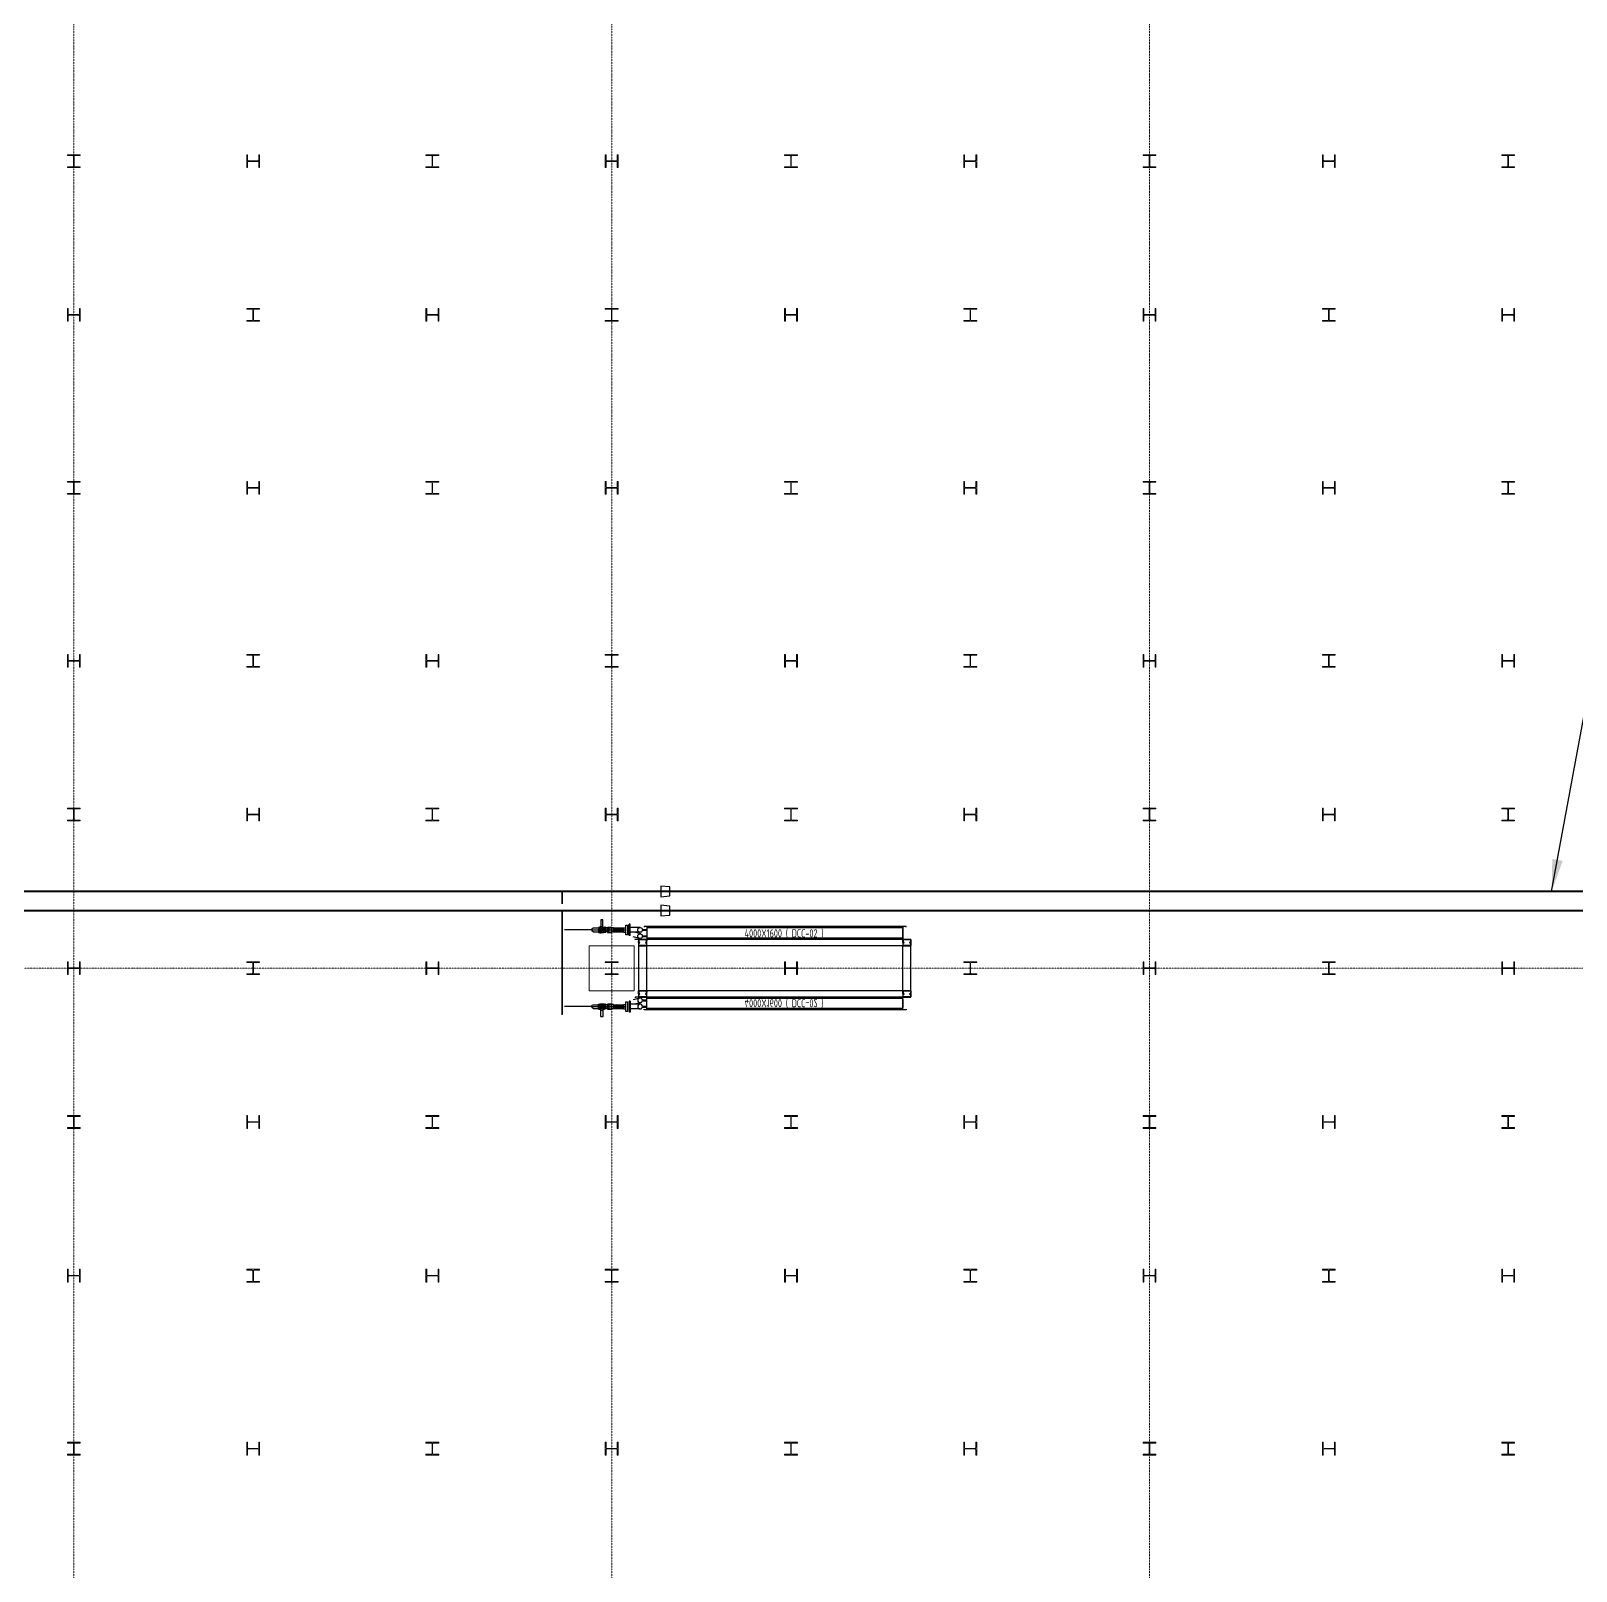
# Model space of a CAD drawing. Extents: x -32000 to 363140, y -29000 to 144266.
# Drawn here: x 42530 to 66661, y 50589 to 74632 of the extents above; entities that cross this region are included whole.
import ezdxf
from ezdxf.enums import TextEntityAlignment as Align

# ---------------------------------------------------------------- set-up
doc = ezdxf.new("R2010")
doc.units = 0
doc.header["$LTSCALE"] = 10
doc.linetypes.add('H12PL25$0$JJP_三點線', pattern=[0.9, 0.3, -0.15, 0, -0.15, 0, -0.15, 0, -0.15])
for name, color, linetype in [('H12PL25$0$S-COL', 252, 'Continuous'), ('H12PL25$0$S-GRID', 252, 'Continuous'), ('XFM1P20-200k$0$$0$M-PIPE-TEXT-ARROR', 91, 'Continuous'), ('XFM1P20-200k$0$M-PIPE-CHWR20', 110, 'Continuous'), ('XFM1P20-200k$0$M-PIPE-CHWS12', 130, 'Continuous'), ('XFM1Q20-200k$0$12P7-M-SUP-DCC-L1', 7, 'Continuous'), ('XFM1Q20-200k$0$C-CDCC', 22, 'Continuous')]:
    doc.layers.add(name, color=color, linetype=linetype)
doc.styles.add('XFM1P20-200k$0$$0$aa-txt', font='isocp.shx', dxfattribs={"bigfont": 'chineset.shx'})
doc.styles.add('XFM1Q20-200k$0$aa-txt', font='isocp.shx', dxfattribs={"bigfont": 'chineset.shx'})
doc.dimstyles.new('XFM1P20-200k$0$$0$adim-200', dxfattribs={"dimscale": 200, "dimtxt": 0.3, "dimasz": 2.5, "dimexe": 0.1, "dimexo": 0.5, "dimgap": 0.15, "dimtad": 0, "dimdec": 4, "dimzin": 3, "dimdsep": 46, "dimtxsty": 'XFM1P20-200k$0$$0$aa-txt', "dimcen": 2.5, "dimclrd": 256, "dimclre": 256, "dimclrt": 256, "dimadec": 0, "dimazin": 0, "dimtfac": 1, "dimtdec": 4, "dimtmove": 0, "dimatfit": 3, "dimfxl": 1, "dimtolj": 1, "dimtzin": 0, "dimarcsym": 0})

# ---------------------------------------------------------------- blocks, each defined once
blk = doc.blocks.new('H12PL25')
at = {"layer": 'H12PL25$0$S-COL', "lineweight": 0, "flags": 128}
for points in [[(43300, 72500), (43300, 72512), (43217, 72512, -0.41421356), (43204, 72525), (43204, 72675, -0.41421356), (43217, 72688), (43300, 72688), (43300, 72700), (43100, 72700), (43100, 72688), (43183, 72688, -0.41421356), (43196, 72675), (43196, 72525, -0.41421356), (43183, 72512), (43100, 72512), (43100, 72500)], [(46100, 72700), (46088, 72700), (46088, 72617, -0.41421356), (46075, 72604), (45925, 72604, -0.41421356), (45912, 72617), (45912, 72700), (45900, 72700), (45900, 72500), (45912, 72500), (45912, 72583, -0.41421356), (45925, 72596), (46075, 72596, -0.41421356), (46088, 72583), (46088, 72500), (46100, 72500)], [(48900, 72500), (48900, 72512), (48817, 72512, -0.41421356), (48804, 72525), (48804, 72675, -0.41421356), (48817, 72688), (48900, 72688), (48900, 72700), (48700, 72700), (48700, 72688), (48783, 72688, -0.41421356), (48796, 72675), (48796, 72525, -0.41421356), (48783, 72512), (48700, 72512), (48700, 72500)], [(51700, 72700), (51688, 72700), (51688, 72617, -0.41421356), (51675, 72604), (51525, 72604, -0.41421356), (51512, 72617), (51512, 72700), (51500, 72700), (51500, 72500), (51512, 72500), (51512, 72583, -0.41421356), (51525, 72596), (51675, 72596, -0.41421356), (51688, 72583), (51688, 72500), (51700, 72500)], [(54500, 72500), (54500, 72512), (54417, 72512, -0.41421356), (54404, 72525), (54404, 72675, -0.41421356), (54417, 72688), (54500, 72688), (54500, 72700), (54300, 72700), (54300, 72688), (54383, 72688, -0.41421356), (54396, 72675), (54396, 72525, -0.41421356), (54383, 72512), (54300, 72512), (54300, 72500)], [(57300, 72700), (57288, 72700), (57288, 72617, -0.41421356), (57275, 72604), (57125, 72604, -0.41421356), (57112, 72617), (57112, 72700), (57100, 72700), (57100, 72500), (57112, 72500), (57112, 72583, -0.41421356), (57125, 72596), (57275, 72596, -0.41421356), (57288, 72583), (57288, 72500), (57300, 72500)], [(60100, 72500), (60100, 72512), (60017, 72512, -0.41421356), (60004, 72525), (60004, 72675, -0.41421356), (60017, 72688), (60100, 72688), (60100, 72700), (59900, 72700), (59900, 72688), (59983, 72688, -0.41421356), (59996, 72675), (59996, 72525, -0.41421356), (59983, 72512), (59900, 72512), (59900, 72500)], [(62900, 72700), (62888, 72700), (62888, 72617, -0.41421356), (62875, 72604), (62725, 72604, -0.41421356), (62712, 72617), (62712, 72700), (62700, 72700), (62700, 72500), (62712, 72500), (62712, 72583, -0.41421356), (62725, 72596), (62875, 72596, -0.41421356), (62888, 72583), (62888, 72500), (62900, 72500)], [(65700, 72500), (65700, 72512), (65617, 72512, -0.41421356), (65604, 72525), (65604, 72675, -0.41421356), (65617, 72688), (65700, 72688), (65700, 72700), (65500, 72700), (65500, 72688), (65583, 72688, -0.41421356), (65596, 72675), (65596, 72525, -0.41421356), (65583, 72512), (65500, 72512), (65500, 72500)], [(43300, 70300), (43288, 70300), (43288, 70217, -0.41421356), (43275, 70204), (43125, 70204, -0.41421356), (43112, 70217), (43112, 70300), (43100, 70300), (43100, 70100), (43112, 70100), (43112, 70183, -0.41421356), (43125, 70196), (43275, 70196, -0.41421356), (43288, 70183), (43288, 70100), (43300, 70100)], [(46100, 70100), (46100, 70112), (46017, 70112, -0.41421356), (46004, 70125), (46004, 70275, -0.41421356), (46017, 70288), (46100, 70288), (46100, 70300), (45900, 70300), (45900, 70288), (45983, 70288, -0.41421356), (45996, 70275), (45996, 70125, -0.41421356), (45983, 70112), (45900, 70112), (45900, 70100)], [(48900, 70300), (48888, 70300), (48888, 70217, -0.41421356), (48875, 70204), (48725, 70204, -0.41421356), (48712, 70217), (48712, 70300), (48700, 70300), (48700, 70100), (48712, 70100), (48712, 70183, -0.41421356), (48725, 70196), (48875, 70196, -0.41421356), (48888, 70183), (48888, 70100), (48900, 70100)], [(51700, 70100), (51700, 70112), (51617, 70112, -0.41421356), (51604, 70125), (51604, 70275, -0.41421356), (51617, 70288), (51700, 70288), (51700, 70300), (51500, 70300), (51500, 70288), (51583, 70288, -0.41421356), (51596, 70275), (51596, 70125, -0.41421356), (51583, 70112), (51500, 70112), (51500, 70100)], [(54500, 70300), (54488, 70300), (54488, 70217, -0.41421356), (54475, 70204), (54325, 70204, -0.41421356), (54312, 70217), (54312, 70300), (54300, 70300), (54300, 70100), (54312, 70100), (54312, 70183, -0.41421356), (54325, 70196), (54475, 70196, -0.41421356), (54488, 70183), (54488, 70100), (54500, 70100)], [(57300, 70100), (57300, 70112), (57217, 70112, -0.41421356), (57204, 70125), (57204, 70275, -0.41421356), (57217, 70288), (57300, 70288), (57300, 70300), (57100, 70300), (57100, 70288), (57183, 70288, -0.41421356), (57196, 70275), (57196, 70125, -0.41421356), (57183, 70112), (57100, 70112), (57100, 70100)], [(60100, 70300), (60088, 70300), (60088, 70217, -0.41421356), (60075, 70204), (59925, 70204, -0.41421356), (59912, 70217), (59912, 70300), (59900, 70300), (59900, 70100), (59912, 70100), (59912, 70183, -0.41421356), (59925, 70196), (60075, 70196, -0.41421356), (60088, 70183), (60088, 70100), (60100, 70100)], [(62900, 70100), (62900, 70112), (62817, 70112, -0.41421356), (62804, 70125), (62804, 70275, -0.41421356), (62817, 70288), (62900, 70288), (62900, 70300), (62700, 70300), (62700, 70288), (62783, 70288, -0.41421356), (62796, 70275), (62796, 70125, -0.41421356), (62783, 70112), (62700, 70112), (62700, 70100)], [(65700, 70300), (65688, 70300), (65688, 70217, -0.41421356), (65675, 70204), (65525, 70204, -0.41421356), (65512, 70217), (65512, 70300), (65500, 70300), (65500, 70100), (65512, 70100), (65512, 70183, -0.41421356), (65525, 70196), (65675, 70196, -0.41421356), (65688, 70183), (65688, 70100), (65700, 70100)], [(43300, 67400), (43300, 67412), (43217, 67412, -0.41421356), (43204, 67425), (43204, 67575, -0.41421356), (43217, 67588), (43300, 67588), (43300, 67600), (43100, 67600), (43100, 67588), (43183, 67588, -0.41421356), (43196, 67575), (43196, 67425, -0.41421356), (43183, 67412), (43100, 67412), (43100, 67400)], [(46100, 67600), (46088, 67600), (46088, 67517, -0.41421356), (46075, 67504), (45925, 67504, -0.41421356), (45912, 67517), (45912, 67600), (45900, 67600), (45900, 67400), (45912, 67400), (45912, 67483, -0.41421356), (45925, 67496), (46075, 67496, -0.41421356), (46088, 67483), (46088, 67400), (46100, 67400)], [(48900, 67400), (48900, 67412), (48817, 67412, -0.41421356), (48804, 67425), (48804, 67575, -0.41421356), (48817, 67588), (48900, 67588), (48900, 67600), (48700, 67600), (48700, 67588), (48783, 67588, -0.41421356), (48796, 67575), (48796, 67425, -0.41421356), (48783, 67412), (48700, 67412), (48700, 67400)], [(51700, 67600), (51688, 67600), (51688, 67517, -0.41421356), (51675, 67504), (51525, 67504, -0.41421356), (51512, 67517), (51512, 67600), (51500, 67600), (51500, 67400), (51512, 67400), (51512, 67483, -0.41421356), (51525, 67496), (51675, 67496, -0.41421356), (51688, 67483), (51688, 67400), (51700, 67400)], [(54500, 67400), (54500, 67412), (54417, 67412, -0.41421356), (54404, 67425), (54404, 67575, -0.41421356), (54417, 67588), (54500, 67588), (54500, 67600), (54300, 67600), (54300, 67588), (54383, 67588, -0.41421356), (54396, 67575), (54396, 67425, -0.41421356), (54383, 67412), (54300, 67412), (54300, 67400)], [(57300, 67600), (57288, 67600), (57288, 67517, -0.41421356), (57275, 67504), (57125, 67504, -0.41421356), (57112, 67517), (57112, 67600), (57100, 67600), (57100, 67400), (57112, 67400), (57112, 67483, -0.41421356), (57125, 67496), (57275, 67496, -0.41421356), (57288, 67483), (57288, 67400), (57300, 67400)], [(60100, 67400), (60100, 67412), (60017, 67412, -0.41421356), (60004, 67425), (60004, 67575, -0.41421356), (60017, 67588), (60100, 67588), (60100, 67600), (59900, 67600), (59900, 67588), (59983, 67588, -0.41421356), (59996, 67575), (59996, 67425, -0.41421356), (59983, 67412), (59900, 67412), (59900, 67400)], [(62900, 67600), (62888, 67600), (62888, 67517, -0.41421356), (62875, 67504), (62725, 67504, -0.41421356), (62712, 67517), (62712, 67600), (62700, 67600), (62700, 67400), (62712, 67400), (62712, 67483, -0.41421356), (62725, 67496), (62875, 67496, -0.41421356), (62888, 67483), (62888, 67400), (62900, 67400)], [(65700, 67400), (65700, 67412), (65617, 67412, -0.41421356), (65604, 67425), (65604, 67575, -0.41421356), (65617, 67588), (65700, 67588), (65700, 67600), (65500, 67600), (65500, 67588), (65583, 67588, -0.41421356), (65596, 67575), (65596, 67425, -0.41421356), (65583, 67412), (65500, 67412), (65500, 67400)], [(43300, 64900), (43288, 64900), (43288, 64817, -0.41421356), (43275, 64804), (43125, 64804, -0.41421356), (43112, 64817), (43112, 64900), (43100, 64900), (43100, 64700), (43112, 64700), (43112, 64783, -0.41421356), (43125, 64796), (43275, 64796, -0.41421356), (43288, 64783), (43288, 64700), (43300, 64700)], [(46100, 64700), (46100, 64712), (46017, 64712, -0.41421356), (46004, 64725), (46004, 64875, -0.41421356), (46017, 64888), (46100, 64888), (46100, 64900), (45900, 64900), (45900, 64888), (45983, 64888, -0.41421356), (45996, 64875), (45996, 64725, -0.41421356), (45983, 64712), (45900, 64712), (45900, 64700)], [(48900, 64900), (48888, 64900), (48888, 64817, -0.41421356), (48875, 64804), (48725, 64804, -0.41421356), (48712, 64817), (48712, 64900), (48700, 64900), (48700, 64700), (48712, 64700), (48712, 64783, -0.41421356), (48725, 64796), (48875, 64796, -0.41421356), (48888, 64783), (48888, 64700), (48900, 64700)], [(51700, 64700), (51700, 64712), (51617, 64712, -0.41421356), (51604, 64725), (51604, 64875, -0.41421356), (51617, 64888), (51700, 64888), (51700, 64900), (51500, 64900), (51500, 64888), (51583, 64888, -0.41421356), (51596, 64875), (51596, 64725, -0.41421356), (51583, 64712), (51500, 64712), (51500, 64700)], [(54500, 64900), (54488, 64900), (54488, 64817, -0.41421356), (54475, 64804), (54325, 64804, -0.41421356), (54312, 64817), (54312, 64900), (54300, 64900), (54300, 64700), (54312, 64700), (54312, 64783, -0.41421356), (54325, 64796), (54475, 64796, -0.41421356), (54488, 64783), (54488, 64700), (54500, 64700)], [(57300, 64700), (57300, 64712), (57217, 64712, -0.41421356), (57204, 64725), (57204, 64875, -0.41421356), (57217, 64888), (57300, 64888), (57300, 64900), (57100, 64900), (57100, 64888), (57183, 64888, -0.41421356), (57196, 64875), (57196, 64725, -0.41421356), (57183, 64712), (57100, 64712), (57100, 64700)], [(60100, 64900), (60088, 64900), (60088, 64817, -0.41421356), (60075, 64804), (59925, 64804, -0.41421356), (59912, 64817), (59912, 64900), (59900, 64900), (59900, 64700), (59912, 64700), (59912, 64783, -0.41421356), (59925, 64796), (60075, 64796, -0.41421356), (60088, 64783), (60088, 64700), (60100, 64700)], [(62900, 64700), (62900, 64712), (62817, 64712, -0.41421356), (62804, 64725), (62804, 64875, -0.41421356), (62817, 64888), (62900, 64888), (62900, 64900), (62700, 64900), (62700, 64888), (62783, 64888, -0.41421356), (62796, 64875), (62796, 64725, -0.41421356), (62783, 64712), (62700, 64712), (62700, 64700)], [(65700, 64900), (65688, 64900), (65688, 64817, -0.41421356), (65675, 64804), (65525, 64804, -0.41421356), (65512, 64817), (65512, 64900), (65500, 64900), (65500, 64700), (65512, 64700), (65512, 64783, -0.41421356), (65525, 64796), (65675, 64796, -0.41421356), (65688, 64783), (65688, 64700), (65700, 64700)], [(43300, 62300), (43300, 62312), (43217, 62312, -0.41421356), (43204, 62325), (43204, 62475, -0.41421356), (43217, 62488), (43300, 62488), (43300, 62500), (43100, 62500), (43100, 62488), (43183, 62488, -0.41421356), (43196, 62475), (43196, 62325, -0.41421356), (43183, 62312), (43100, 62312), (43100, 62300)], [(46100, 62500), (46088, 62500), (46088, 62417, -0.41421356), (46075, 62404), (45925, 62404, -0.41421356), (45912, 62417), (45912, 62500), (45900, 62500), (45900, 62300), (45912, 62300), (45912, 62383, -0.41421356), (45925, 62396), (46075, 62396, -0.41421356), (46088, 62383), (46088, 62300), (46100, 62300)], [(48900, 62300), (48900, 62312), (48817, 62312, -0.41421356), (48804, 62325), (48804, 62475, -0.41421356), (48817, 62488), (48900, 62488), (48900, 62500), (48700, 62500), (48700, 62488), (48783, 62488, -0.41421356), (48796, 62475), (48796, 62325, -0.41421356), (48783, 62312), (48700, 62312), (48700, 62300)], [(51700, 62500), (51688, 62500), (51688, 62417, -0.41421356), (51675, 62404), (51525, 62404, -0.41421356), (51512, 62417), (51512, 62500), (51500, 62500), (51500, 62300), (51512, 62300), (51512, 62383, -0.41421356), (51525, 62396), (51675, 62396, -0.41421356), (51688, 62383), (51688, 62300), (51700, 62300)], [(54500, 62300), (54500, 62312), (54417, 62312, -0.41421356), (54404, 62325), (54404, 62475, -0.41421356), (54417, 62488), (54500, 62488), (54500, 62500), (54300, 62500), (54300, 62488), (54383, 62488, -0.41421356), (54396, 62475), (54396, 62325, -0.41421356), (54383, 62312), (54300, 62312), (54300, 62300)], [(57300, 62500), (57288, 62500), (57288, 62417, -0.41421356), (57275, 62404), (57125, 62404, -0.41421356), (57112, 62417), (57112, 62500), (57100, 62500), (57100, 62300), (57112, 62300), (57112, 62383, -0.41421356), (57125, 62396), (57275, 62396, -0.41421356), (57288, 62383), (57288, 62300), (57300, 62300)], [(60100, 62300), (60100, 62312), (60017, 62312, -0.41421356), (60004, 62325), (60004, 62475, -0.41421356), (60017, 62488), (60100, 62488), (60100, 62500), (59900, 62500), (59900, 62488), (59983, 62488, -0.41421356), (59996, 62475), (59996, 62325, -0.41421356), (59983, 62312), (59900, 62312), (59900, 62300)], [(62900, 62500), (62888, 62500), (62888, 62417, -0.41421356), (62875, 62404), (62725, 62404, -0.41421356), (62712, 62417), (62712, 62500), (62700, 62500), (62700, 62300), (62712, 62300), (62712, 62383, -0.41421356), (62725, 62396), (62875, 62396, -0.41421356), (62888, 62383), (62888, 62300), (62900, 62300)], [(65700, 62300), (65700, 62312), (65617, 62312, -0.41421356), (65604, 62325), (65604, 62475, -0.41421356), (65617, 62488), (65700, 62488), (65700, 62500), (65500, 62500), (65500, 62488), (65583, 62488, -0.41421356), (65596, 62475), (65596, 62325, -0.41421356), (65583, 62312), (65500, 62312), (65500, 62300)], [(43300, 60100), (43288, 60100), (43288, 60017, -0.41421356), (43275, 60004), (43125, 60004, -0.41421356), (43112, 60017), (43112, 60100), (43100, 60100), (43100, 59900), (43112, 59900), (43112, 59983, -0.41421356), (43125, 59996), (43275, 59996, -0.41421356), (43288, 59983), (43288, 59900), (43300, 59900)], [(46100, 59900), (46100, 59912), (46017, 59912, -0.41421356), (46004, 59925), (46004, 60075, -0.41421356), (46017, 60088), (46100, 60088), (46100, 60100), (45900, 60100), (45900, 60088), (45983, 60088, -0.41421356), (45996, 60075), (45996, 59925, -0.41421356), (45983, 59912), (45900, 59912), (45900, 59900)], [(48900, 60100), (48888, 60100), (48888, 60017, -0.41421356), (48875, 60004), (48725, 60004, -0.41421356), (48712, 60017), (48712, 60100), (48700, 60100), (48700, 59900), (48712, 59900), (48712, 59983, -0.41421356), (48725, 59996), (48875, 59996, -0.41421356), (48888, 59983), (48888, 59900), (48900, 59900)], [(51700, 59900), (51700, 59912), (51617, 59912, -0.41421356), (51604, 59925), (51604, 60075, -0.41421356), (51617, 60088), (51700, 60088), (51700, 60100), (51500, 60100), (51500, 60088), (51583, 60088, -0.41421356), (51596, 60075), (51596, 59925, -0.41421356), (51583, 59912), (51500, 59912), (51500, 59900)], [(54500, 60100), (54488, 60100), (54488, 60017, -0.41421356), (54475, 60004), (54325, 60004, -0.41421356), (54312, 60017), (54312, 60100), (54300, 60100), (54300, 59900), (54312, 59900), (54312, 59983, -0.41421356), (54325, 59996), (54475, 59996, -0.41421356), (54488, 59983), (54488, 59900), (54500, 59900)], [(57300, 59900), (57300, 59912), (57217, 59912, -0.41421356), (57204, 59925), (57204, 60075, -0.41421356), (57217, 60088), (57300, 60088), (57300, 60100), (57100, 60100), (57100, 60088), (57183, 60088, -0.41421356), (57196, 60075), (57196, 59925, -0.41421356), (57183, 59912), (57100, 59912), (57100, 59900)], [(60100, 60100), (60088, 60100), (60088, 60017, -0.41421356), (60075, 60004), (59925, 60004, -0.41421356), (59912, 60017), (59912, 60100), (59900, 60100), (59900, 59900), (59912, 59900), (59912, 59983, -0.41421356), (59925, 59996), (60075, 59996, -0.41421356), (60088, 59983), (60088, 59900), (60100, 59900)], [(62900, 59900), (62900, 59912), (62817, 59912, -0.41421356), (62804, 59925), (62804, 60075, -0.41421356), (62817, 60088), (62900, 60088), (62900, 60100), (62700, 60100), (62700, 60088), (62783, 60088, -0.41421356), (62796, 60075), (62796, 59925, -0.41421356), (62783, 59912), (62700, 59912), (62700, 59900)], [(65700, 60100), (65688, 60100), (65688, 60017, -0.41421356), (65675, 60004), (65525, 60004, -0.41421356), (65512, 60017), (65512, 60100), (65500, 60100), (65500, 59900), (65512, 59900), (65512, 59983, -0.41421356), (65525, 59996), (65675, 59996, -0.41421356), (65688, 59983), (65688, 59900), (65700, 59900)], [(43300, 57500), (43300, 57512), (43217, 57512, -0.41421356), (43204, 57525), (43204, 57675, -0.41421356), (43217, 57688), (43300, 57688), (43300, 57700), (43100, 57700), (43100, 57688), (43183, 57688, -0.41421356), (43196, 57675), (43196, 57525, -0.41421356), (43183, 57512), (43100, 57512), (43100, 57500)], [(46100, 57700), (46088, 57700), (46088, 57617, -0.41421356), (46075, 57604), (45925, 57604, -0.41421356), (45912, 57617), (45912, 57700), (45900, 57700), (45900, 57500), (45912, 57500), (45912, 57583, -0.41421356), (45925, 57596), (46075, 57596, -0.41421356), (46088, 57583), (46088, 57500), (46100, 57500)], [(48900, 57500), (48900, 57512), (48817, 57512, -0.41421356), (48804, 57525), (48804, 57675, -0.41421356), (48817, 57688), (48900, 57688), (48900, 57700), (48700, 57700), (48700, 57688), (48783, 57688, -0.41421356), (48796, 57675), (48796, 57525, -0.41421356), (48783, 57512), (48700, 57512), (48700, 57500)], [(51700, 57700), (51688, 57700), (51688, 57617, -0.41421356), (51675, 57604), (51525, 57604, -0.41421356), (51512, 57617), (51512, 57700), (51500, 57700), (51500, 57500), (51512, 57500), (51512, 57583, -0.41421356), (51525, 57596), (51675, 57596, -0.41421356), (51688, 57583), (51688, 57500), (51700, 57500)], [(54500, 57500), (54500, 57512), (54417, 57512, -0.41421356), (54404, 57525), (54404, 57675, -0.41421356), (54417, 57688), (54500, 57688), (54500, 57700), (54300, 57700), (54300, 57688), (54383, 57688, -0.41421356), (54396, 57675), (54396, 57525, -0.41421356), (54383, 57512), (54300, 57512), (54300, 57500)], [(57300, 57700), (57288, 57700), (57288, 57617, -0.41421356), (57275, 57604), (57125, 57604, -0.41421356), (57112, 57617), (57112, 57700), (57100, 57700), (57100, 57500), (57112, 57500), (57112, 57583, -0.41421356), (57125, 57596), (57275, 57596, -0.41421356), (57288, 57583), (57288, 57500), (57300, 57500)], [(60100, 57500), (60100, 57512), (60017, 57512, -0.41421356), (60004, 57525), (60004, 57675, -0.41421356), (60017, 57688), (60100, 57688), (60100, 57700), (59900, 57700), (59900, 57688), (59983, 57688, -0.41421356), (59996, 57675), (59996, 57525, -0.41421356), (59983, 57512), (59900, 57512), (59900, 57500)], [(62900, 57700), (62888, 57700), (62888, 57617, -0.41421356), (62875, 57604), (62725, 57604, -0.41421356), (62712, 57617), (62712, 57700), (62700, 57700), (62700, 57500), (62712, 57500), (62712, 57583, -0.41421356), (62725, 57596), (62875, 57596, -0.41421356), (62888, 57583), (62888, 57500), (62900, 57500)], [(65700, 57500), (65700, 57512), (65617, 57512, -0.41421356), (65604, 57525), (65604, 57675, -0.41421356), (65617, 57688), (65700, 57688), (65700, 57700), (65500, 57700), (65500, 57688), (65583, 57688, -0.41421356), (65596, 57675), (65596, 57525, -0.41421356), (65583, 57512), (65500, 57512), (65500, 57500)], [(43300, 55300), (43288, 55300), (43288, 55217, -0.41421356), (43275, 55204), (43125, 55204, -0.41421356), (43112, 55217), (43112, 55300), (43100, 55300), (43100, 55100), (43112, 55100), (43112, 55183, -0.41421356), (43125, 55196), (43275, 55196, -0.41421356), (43288, 55183), (43288, 55100), (43300, 55100)], [(46100, 55100), (46100, 55112), (46017, 55112, -0.41421356), (46004, 55125), (46004, 55275, -0.41421356), (46017, 55288), (46100, 55288), (46100, 55300), (45900, 55300), (45900, 55288), (45983, 55288, -0.41421356), (45996, 55275), (45996, 55125, -0.41421356), (45983, 55112), (45900, 55112), (45900, 55100)], [(48900, 55300), (48888, 55300), (48888, 55217, -0.41421356), (48875, 55204), (48725, 55204, -0.41421356), (48712, 55217), (48712, 55300), (48700, 55300), (48700, 55100), (48712, 55100), (48712, 55183, -0.41421356), (48725, 55196), (48875, 55196, -0.41421356), (48888, 55183), (48888, 55100), (48900, 55100)], [(51700, 55100), (51700, 55112), (51617, 55112, -0.41421356), (51604, 55125), (51604, 55275, -0.41421356), (51617, 55288), (51700, 55288), (51700, 55300), (51500, 55300), (51500, 55288), (51583, 55288, -0.41421356), (51596, 55275), (51596, 55125, -0.41421356), (51583, 55112), (51500, 55112), (51500, 55100)], [(54500, 55300), (54488, 55300), (54488, 55217, -0.41421356), (54475, 55204), (54325, 55204, -0.41421356), (54312, 55217), (54312, 55300), (54300, 55300), (54300, 55100), (54312, 55100), (54312, 55183, -0.41421356), (54325, 55196), (54475, 55196, -0.41421356), (54488, 55183), (54488, 55100), (54500, 55100)], [(57300, 55100), (57300, 55112), (57217, 55112, -0.41421356), (57204, 55125), (57204, 55275, -0.41421356), (57217, 55288), (57300, 55288), (57300, 55300), (57100, 55300), (57100, 55288), (57183, 55288, -0.41421356), (57196, 55275), (57196, 55125, -0.41421356), (57183, 55112), (57100, 55112), (57100, 55100)], [(60100, 55300), (60088, 55300), (60088, 55217, -0.41421356), (60075, 55204), (59925, 55204, -0.41421356), (59912, 55217), (59912, 55300), (59900, 55300), (59900, 55100), (59912, 55100), (59912, 55183, -0.41421356), (59925, 55196), (60075, 55196, -0.41421356), (60088, 55183), (60088, 55100), (60100, 55100)], [(62900, 55100), (62900, 55112), (62817, 55112, -0.41421356), (62804, 55125), (62804, 55275, -0.41421356), (62817, 55288), (62900, 55288), (62900, 55300), (62700, 55300), (62700, 55288), (62783, 55288, -0.41421356), (62796, 55275), (62796, 55125, -0.41421356), (62783, 55112), (62700, 55112), (62700, 55100)], [(65700, 55300), (65688, 55300), (65688, 55217, -0.41421356), (65675, 55204), (65525, 55204, -0.41421356), (65512, 55217), (65512, 55300), (65500, 55300), (65500, 55100), (65512, 55100), (65512, 55183, -0.41421356), (65525, 55196), (65675, 55196, -0.41421356), (65688, 55183), (65688, 55100), (65700, 55100)], [(43300, 52400), (43300, 52412), (43217, 52412, -0.41421356), (43204, 52425), (43204, 52575, -0.41421356), (43217, 52588), (43300, 52588), (43300, 52600), (43100, 52600), (43100, 52588), (43183, 52588, -0.41421356), (43196, 52575), (43196, 52425, -0.41421356), (43183, 52412), (43100, 52412), (43100, 52400)], [(46100, 52600), (46088, 52600), (46088, 52517, -0.41421356), (46075, 52504), (45925, 52504, -0.41421356), (45912, 52517), (45912, 52600), (45900, 52600), (45900, 52400), (45912, 52400), (45912, 52483, -0.41421356), (45925, 52496), (46075, 52496, -0.41421356), (46088, 52483), (46088, 52400), (46100, 52400)], [(48900, 52400), (48900, 52412), (48817, 52412, -0.41421356), (48804, 52425), (48804, 52575, -0.41421356), (48817, 52588), (48900, 52588), (48900, 52600), (48700, 52600), (48700, 52588), (48783, 52588, -0.41421356), (48796, 52575), (48796, 52425, -0.41421356), (48783, 52412), (48700, 52412), (48700, 52400)], [(51700, 52600), (51688, 52600), (51688, 52517, -0.41421356), (51675, 52504), (51525, 52504, -0.41421356), (51512, 52517), (51512, 52600), (51500, 52600), (51500, 52400), (51512, 52400), (51512, 52483, -0.41421356), (51525, 52496), (51675, 52496, -0.41421356), (51688, 52483), (51688, 52400), (51700, 52400)], [(54500, 52400), (54500, 52412), (54417, 52412, -0.41421356), (54404, 52425), (54404, 52575, -0.41421356), (54417, 52588), (54500, 52588), (54500, 52600), (54300, 52600), (54300, 52588), (54383, 52588, -0.41421356), (54396, 52575), (54396, 52425, -0.41421356), (54383, 52412), (54300, 52412), (54300, 52400)], [(57300, 52600), (57288, 52600), (57288, 52517, -0.41421356), (57275, 52504), (57125, 52504, -0.41421356), (57112, 52517), (57112, 52600), (57100, 52600), (57100, 52400), (57112, 52400), (57112, 52483, -0.41421356), (57125, 52496), (57275, 52496, -0.41421356), (57288, 52483), (57288, 52400), (57300, 52400)], [(60100, 52400), (60100, 52412), (60017, 52412, -0.41421356), (60004, 52425), (60004, 52575, -0.41421356), (60017, 52588), (60100, 52588), (60100, 52600), (59900, 52600), (59900, 52588), (59983, 52588, -0.41421356), (59996, 52575), (59996, 52425, -0.41421356), (59983, 52412), (59900, 52412), (59900, 52400)], [(62900, 52600), (62888, 52600), (62888, 52517, -0.41421356), (62875, 52504), (62725, 52504, -0.41421356), (62712, 52517), (62712, 52600), (62700, 52600), (62700, 52400), (62712, 52400), (62712, 52483, -0.41421356), (62725, 52496), (62875, 52496, -0.41421356), (62888, 52483), (62888, 52400), (62900, 52400)], [(65700, 52400), (65700, 52412), (65617, 52412, -0.41421356), (65604, 52425), (65604, 52575, -0.41421356), (65617, 52588), (65700, 52588), (65700, 52600), (65500, 52600), (65500, 52588), (65583, 52588, -0.41421356), (65596, 52575), (65596, 52425, -0.41421356), (65583, 52412), (65500, 52412), (65500, 52400)]]:
    blk.add_lwpolyline(points, format="xyb", close=True, dxfattribs=at)
blk.add_lwpolyline([(51250, 59650), (51950, 59650), (51950, 60350), (51250, 60350)], close=True, dxfattribs=at)
at = {"layer": 'H12PL25$0$S-GRID', "linetype": 'H12PL25$0$JJP_三點線', "lineweight": 0}
for p, q in [((43200, 128250), (43200, -28000)), ((51600, 128250), (51600, -28000)), ((60000, 128250), (60000, -28000)), ((-29000, 60000), (289600, 60000))]:
    blk.add_line(p, q, dxfattribs=at)
blk = doc.blocks.new('XFM1Q20-200k$0$A$C858cf4fa')
at = {"layer": 'XFM1Q20-200k$0$C-CDCC'}
for p, q in [((-149, 62), (-149, 237)), ((-131, 237), (-149, 237)), ((-131, 62), (-149, 62)), ((-131, 62), (-131, 237)), ((22, 186), (-131, 186)), ((20, 113), (-131, 113)), ((11, 16), (-87, 42)), ((31, 86), (-68, 113)), ((-55, 0), (-55, 10)), ((4176, 0), (-55, 0)), ((59, 155), (125, 155)), ((59, 143), (125, 143)), ((59, 57), (125, 57)), ((59, 45), (125, 45)), ((85, 200), (85, 190)), ((4176, 200), (85, 200)), ((125, 200), (125, 0)), ((4126, 180), (125, 180)), ((4126, 20), (125, 20)), ((4126, 200), (4126, 0)), ((4126, 200), (4126, 0)), ((4126, 36), (4126, 164)), ((4176, 190), (4176, 200)), ((4176, 10), (4176, 0))]:
    blk.add_line(p, q, dxfattribs=at)
for centre in [(22, 149), (22, 51)]:
    blk.add_circle(centre, 36.5, dxfattribs=at)
at = {"layer": 'XFM1Q20-200k$0$C-CDCC', "style": 'XFM1Q20-200k$0$aa-txt', "width": 0.8}
blk.add_text('4000X1600 ( DCC-02 )', height=125, dxfattribs=at).set_placement((2270, 96), align=Align.MIDDLE)
blk = doc.blocks.new('XFM1Q20-200k$0$A$Cb56c667e')
at = {"layer": 'XFM1Q20-200k$0$12P7-M-SUP-DCC-L1'}
for points in [[(46, 135), (0, 116), (47, 0), (93, 19), (86, 37), (83, 36), (89, 20), (49, 4), (4, 114), (45, 130), (51, 115), (54, 116)], [(46, 135), (93, 153), (140, 37), (93, 19), (86, 37), (89, 38), (95, 23), (135, 39), (91, 149), (51, 133), (57, 117), (54, 116)]]:
    blk.add_lwpolyline(points, close=True, dxfattribs=at)
blk = doc.blocks.new('XFM1Q20-200k')
at = {"layer": 'XFM1Q20-200k$0$12P7-M-SUP-DCC-L1'}
for p, q in [((52022, 59650), (52022, 60350)), ((56148, 60450), (52147, 60450)), ((52147, 59650), (52147, 60350)), ((56148, 60350), (52147, 60350)), ((56148, 59650), (56148, 60350)), ((56273, 59650), (56273, 60350)), ((56148, 59650), (52147, 59650)), ((56148, 59550), (52147, 59550))]:
    blk.add_line(p, q, dxfattribs=at)
blk.add_blockref('XFM1Q20-200k$0$A$C858cf4fa', (52022, 60450))
at = {"rotation": 68.00000000000185}
for p in [(52129, 60307), (56255, 60307)]:
    blk.add_blockref('XFM1Q20-200k$0$A$Cb56c667e', p, dxfattribs=at)
for name, p, xscale, rotation in [('XFM1Q20-200k$0$A$Cb56c667e', (52129, 59693), -0.9999999999999999, 112.0000000000001), ('XFM1Q20-200k$0$A$Cb56c667e', (56255, 59693), -0.9999999999999999, 112.0000000000001), ('XFM1Q20-200k$0$A$C858cf4fa', (52022, 59550), -1, 180)]:
    blk.add_blockref(name, p, dxfattribs=dict(xscale=xscale, rotation=rotation))
blk = doc.blocks.new('XFM1P20-200k$0$0BV-50')
for p, q in [((0, -3.1), (0, 2.9)), ((0.3, 3.9), (1.8, 3.9)), ((0.3, 2), (1.8, 2)), ((3.3, 3.7), (2, 3.7)), ((2, -3.9), (2, 3.7)), ((3.4, -4.4), (3.4, 4.1)), ((7.1, 4.2), (3.5, 4.2)), ((5, -2.8), (5, 1.9)), ((7, 2.4), (5.4, 2.4)), ((7.1, 2.4), (7.1, 4.3)), ((8.9, 4.4), (7.2, 4.4)), ((7.4, -2.8), (7.4, 1.9)), ((9, -4.6), (9, 4.3)), ((9.4, 4.4), (9.1, 4.4)), ((9.5, -4.6), (9.5, 4.3)), ((11.3, 3.9), (9.5, 3.9)), ((11.3, 2), (9.5, 2)), ((11.5, -3.1), (11.5, 2.9)), ((0.3, -2.2), (1.8, -2.2)), ((0.3, -4.1), (1.8, -4.1)), ((3.3, -3.9), (2, -3.9)), ((4.8, -4.5), (3.5, -4.5)), ((7.6, -5.4), (4.8, -5.4)), ((8.9, -4.7), (7.6, -4.7)), ((9.4, -4.7), (9.1, -4.7)), ((11.3, -2.2), (9.5, -2.2)), ((11.3, -4.1), (9.5, -4.1))]:
    blk.add_line(p, q)
blk.add_lwpolyline([(6.2, -1.1), (5.3, -0.6), (5.3, 0.4), (6.2, 0.9), (7.1, 0.4), (7.1, -0.6)], close=True)
blk.add_lwpolyline([(5.3, -15.9), (7.1, -15.9, 0.414214), (7.6, -15.5), (7.6, -2.8), (4.8, -2.8), (4.8, -15.5, 0.414214)], format="xyb", close=True)
blk.add_circle((6.2, -0.1), 0.537)
for centre, radius, start, end in [((1.7, 2.9), 1.72, 146.6015, 213.3985), ((7.7, -0.1), 7.74, 164.4227, 195.5773), ((0.3, 2.9), 1.72, 326.6015, 33.3985), ((2.1, 4.1), 0.453, 225.3999, 260.4412), ((-5.7, -0.1), 7.74, 344.4227, 15.5773), ((3.3, 3.8), 0.0945, 270, 0), ((3.5, 4.1), 0.0945, 90, 180), ((6.2, -0.1), 1.96, 128.7372, 231.2628), ((5.4, 1.9), 0.459, 90, 180), ((7, 1.9), 0.459, 0, 90), ((7.2, 4.3), 0.0945, 90, 180), ((6.2, -0.1), 1.96, 308.7372, 51.2628), ((8.9, 4.3), 0.0945, 0, 90), ((9.1, 4.3), 0.0945, 90, 180), ((9.4, 4.3), 0.0945, 0, 90), ((9.8, 2.9), 1.72, 326.6015, 33.3985), ((3.8, -0.1), 7.74, 344.4227, 15.5773), ((1.7, -3.1), 1.72, 146.6015, 213.3985), ((0.3, -3.1), 1.72, 326.6015, 33.3985), ((2.1, -4.3), 0.453, 99.5588, 134.6001), ((3.3, -4), 0.0945, 0, 90), ((3.5, -4.4), 0.0945, 180, 270), ((8.9, -4.6), 0.0945, 270, 0), ((9.1, -4.6), 0.0945, 180, 270), ((9.4, -4.6), 0.0945, 270, 0), ((9.8, -3.1), 1.72, 326.6015, 33.3985)]:
    blk.add_arc(centre, radius, start, end)
blk = doc.blocks.new('XFM1P20-200k$0$005')
h = blk.add_hatch()
h.set_pattern_fill('AR-HBONE', color=256, scale=0.430893, angle=360, style=0)
h.set_pattern_definition([(135, (-2258.2576, -4619.8331), (-8e-16, 2.4374981), [5.1707143, -1.7235714]), (45, (-2259.4764, -4618.6144), (-8e-16, 2.4374981), [5.1707143, -1.7235714])])
h.paths.add_polyline_path([(21.88125, -3.01625), (21.88125, 3.01625), (5.88125, 3.01625), (5.88125, -3.01625)])
edge = h.paths.add_edge_path(flags=17)
edge.add_line((21.88125, 3.01625), (21.88125, -3.01625))
for p, q in [((5.88125, 3.31625), (3, 3.31625)), ((5.88125, 3.31625), (5.88125, -3.31625)), ((21.88125, 3.01625), (5.88125, 3.01625)), ((5.88125, 3.01625), (5.88125, -3.01625)), ((21.88125, 3.31625), (24.7625, 3.31625)), ((21.88125, 3.31625), (21.88125, -3.31625)), ((21.88125, 3.01625), (21.88125, -3.01625)), ((21.88125, -3.01625), (21.88125, 3.01625)), ((28.2625, 3.31625), (24.7625, 3.31625)), ((28.2625, 3.31625), (28.2625, -3.31625)), ((5.88125, -3.31625), (3, -3.31625)), ((21.88125, -3.01625), (5.88125, -3.01625)), ((21.88125, -3.31625), (28.2625, -3.31625)), ((28.2625, -3.31625), (25.38125, -3.31625))]:
    blk.add_line(p, q)
for points in [[(0, -7.6), (0, 7.6), (2.38125, 7.6), (2.38125, -7.6), (0, -7.6)], [(2.38125, 3.8975), (3, 3.8975), (3, -3.8975), (2.38125, -3.8975)]]:
    blk.add_lwpolyline(points)
blk = doc.blocks.new('XFM1P20-200k')
at = {"layer": 'XFM1P20-200k$0$M-PIPE-CHWR20'}
for p, q in [((50827, 59274), (50827, 60726)), ((51290, 60599, 0), (50862, 60599)), ((51290, 60599, 0), (51818, 60599, 0)), ((51313, 60629, 0), (51392, 60629, 0)), ((51313, 60569, 0), (51392, 60569, 0)), ((51537, 60629), (51508, 60629, 0)), ((51537, 60569), (51508, 60569, 0)), ((51290, 59401, 0), (50862, 59401)), ((51290, 59401, 0), (51818, 59401, 0)), ((51313, 59431, 0), (51392, 59431, 0)), ((51313, 59371, 0), (51392, 59371, 0)), ((51537, 59431), (51508, 59431, 0)), ((51537, 59371), (51508, 59371, 0))]:
    blk.add_line(p, q, dxfattribs=at)
at = {"layer": 'XFM1P20-200k$0$M-PIPE-CHWR20', "const_width": 30}
for points in [[(33065, 60900), (84427, 60900), (84427, 59258)], [(50827, 59274), (50827, 60900)]]:
    blk.add_lwpolyline(points, dxfattribs=at)
at = {"layer": 'XFM1P20-200k$0$M-PIPE-CHWR20'}
blk.add_lwpolyline([(52370, 60816), (52509, 60829), (52509, 60971), (52370, 60984)], close=True, dxfattribs=at)
at = {"layer": 'XFM1P20-200k$0$M-PIPE-CHWR20', "elevation": 0}
for points in [[(51590, 60638), (51537, 60638), (51537, 60560), (51590, 60560)], [(51584, 60638), (51590, 60638), (51590, 60560), (51584, 60560)], [(51590, 59440), (51537, 59440), (51537, 59362), (51590, 59362)], [(51584, 59440), (51590, 59440), (51590, 59362), (51584, 59362)]]:
    blk.add_lwpolyline(points, dxfattribs=at)
at = {"layer": 'XFM1P20-200k$0$M-PIPE-CHWR20', "extrusion": (0, 0, -1)}
for centre in [(51313, 60599, 0), (51313, 59401, 0)]:
    blk.add_ellipse(centre, major_axis=(0, 30.2), ratio=0.77704, start_param=3.141593, end_param=6.283185, dxfattribs=at)
at = {"layer": 'XFM1P20-200k$0$M-PIPE-CHWS12', "const_width": 30}
for points in [[(84427, 60993), (84427, 61202), (33422, 61202)], [(50827, 61001), (50827, 61202)]]:
    blk.add_lwpolyline(points, dxfattribs=at)
at = {"layer": 'XFM1P20-200k$0$M-PIPE-CHWS12', "elevation": 0}
blk.add_lwpolyline([(52370, 61116), (52509, 61129), (52509, 61271), (52370, 61284)], close=True, dxfattribs=at)
at = {"layer": 'XFM1P20-200k$0$M-PIPE-CHWR20', "xscale": 10, "yscale": 10, "zscale": 10, "rotation": 180}
for name, p in [('XFM1P20-200k$0$0BV-50', (51508, 60598, 0)), ('XFM1P20-200k$0$005', (51845, 60599)), ('XFM1P20-200k$0$005', (51845, 59401))]:
    blk.add_blockref(name, p, dxfattribs=at)
at = {"layer": 'XFM1P20-200k$0$M-PIPE-CHWR20', "xscale": -10, "yscale": 10, "zscale": 10}
blk.add_blockref('XFM1P20-200k$0$0BV-50', (51508, 59402, 0), dxfattribs=at)
at = {"layer": 'XFM1P20-200k$0$$0$M-PIPE-TEXT-ARROR'}
blk.add_leader([(66279, 61200, 0), (66861, 64345, 0), (67747, 64345, 0)], dimstyle='XFM1P20-200k$0$$0$adim-200', dxfattribs=at)

msp = doc.modelspace()

# ---------------------------------------------------------------- block references
msp.add_blockref('H12PL25', (0, 0))

# ---------------------------------------------------------------- next in the draw order: block references
for name in ['XFM1P20-200k', 'XFM1Q20-200k']:
    msp.add_blockref(name, (0, 0))

doc.saveas('drawing.dxf')
